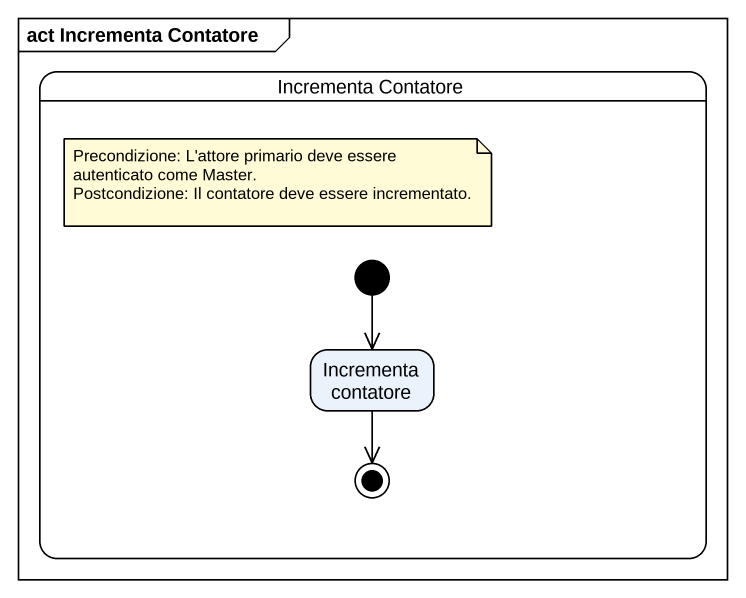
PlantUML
@startuml
mainframe act Incrementa Contatore
hide empty description
state "Incrementa Contatore" as Incrementa_Contatore {
  state "Incrementa contatore" as Incrementa_contatore
  [*] --> Incrementa_contatore
  Incrementa_contatore --> [*]
}
note as N1
  Precondizione: L'attore primario deve essere autenticato come Master.
  Postcondizione: Il contatore deve essere incrementato.
end note
@enduml
